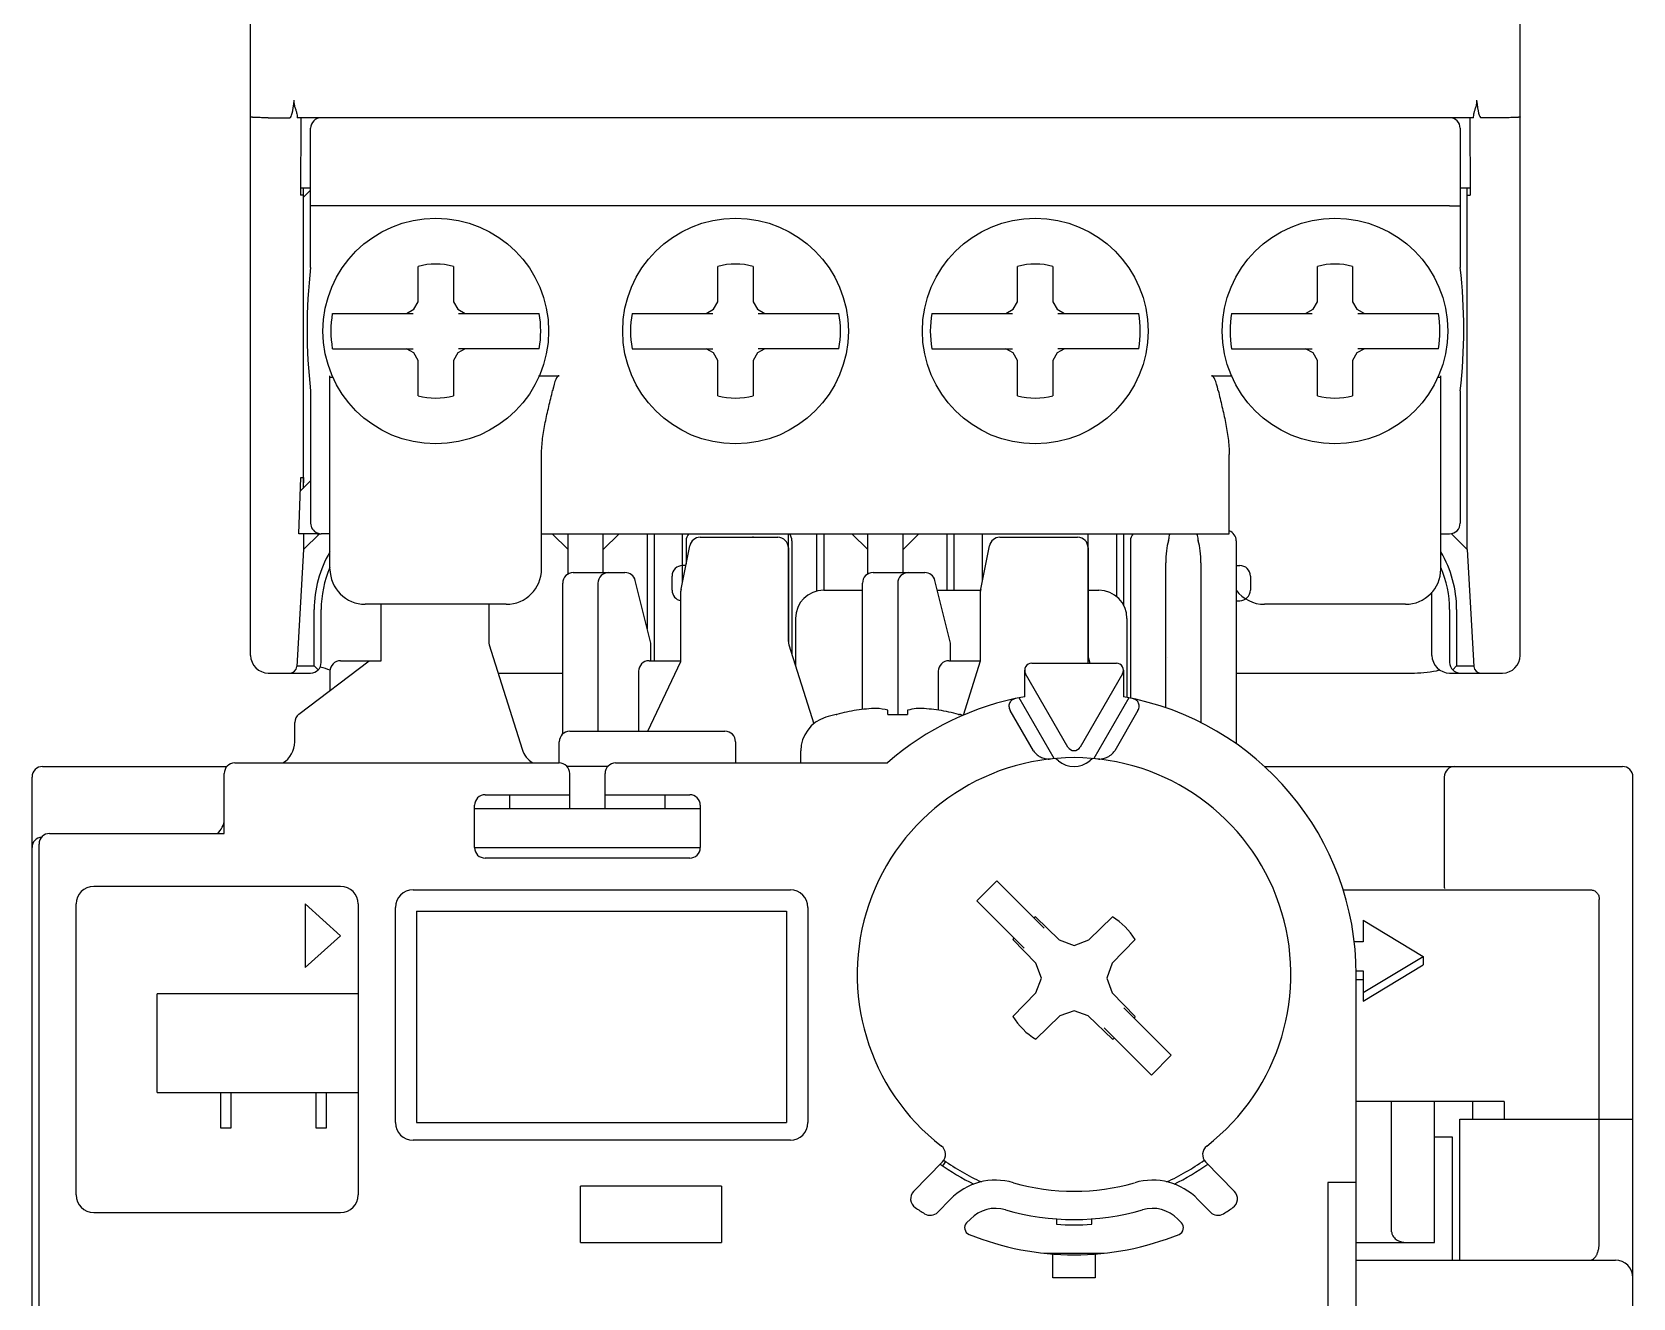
# Model space of a CAD drawing. Header units: millimetres. Extents: x 0 to 19177, y 0 to 12100.
# Drawn here: x 17009.29 to 17054.69, y 10593.65 to 10629.56 of the extents above; entities that cross this region are included whole.
import ezdxf

# ---------------------------------------------------------------- set-up
doc = ezdxf.new("R2010")
doc.units = ezdxf.units.MM
doc.header["$MEASUREMENT"] = 0

msp = doc.modelspace()

# ---------------------------------------------------------------- linework, layer by layer
at = {"color": 7, "linetype": 'Continuous'}
for p, q in [((17015.492, 10611.875), (17015.492, 10677.875)), ((17051.492, 10611.875), (17051.492, 10673.772)), ((17015.992, 10627.125), (17016.603, 10627.125)), ((17050.164, 10627.125), (17016.821, 10627.125)), ((17016.92, 10627.125), (17016.909, 10624.925)), ((17017.192, 10622.875), (17017.192, 10626.825)), ((17049.792, 10626.825), (17049.792, 10622.875)), ((17050.064, 10627.125), (17050.075, 10624.925)), ((17050.992, 10627.125), (17050.381, 10627.125)), ((17017.192, 10625.125), (17016.91, 10625.125)), ((17016.992, 10616.625), (17016.992, 10625.125)), ((17017.192, 10625.075), (17016.992, 10624.875)), ((17050.074, 10625.125), (17049.792, 10625.125)), ((17049.992, 10614.875), (17049.992, 10625.125)), ((17016.992, 10624.925), (17016.909, 10624.925)), ((17049.492, 10624.625), (17017.492, 10624.625)), ((17049.992, 10624.925), (17050.075, 10624.925)), ((17020.242, 10621.908), (17020.242, 10622.908)), ((17021.242, 10622.908), (17021.242, 10621.908)), ((17028.742, 10621.908), (17028.742, 10622.908)), ((17029.742, 10622.908), (17029.742, 10621.908)), ((17037.242, 10621.908), (17037.242, 10622.908)), ((17038.242, 10622.908), (17038.242, 10621.908)), ((17045.742, 10621.908), (17045.742, 10622.908)), ((17046.742, 10622.908), (17046.742, 10621.908)), ((17020.12, 10621.697), (17020.242, 10621.908)), ((17021.242, 10621.908), (17021.364, 10621.697)), ((17028.62, 10621.697), (17028.742, 10621.908)), ((17029.742, 10621.908), (17029.864, 10621.697)), ((17037.12, 10621.697), (17037.242, 10621.908)), ((17038.242, 10621.908), (17038.364, 10621.697)), ((17045.62, 10621.697), (17045.742, 10621.908)), ((17046.742, 10621.908), (17046.864, 10621.697)), ((17017.809, 10621.575), (17020.099, 10621.575)), ((17019.909, 10621.575), (17020.12, 10621.697)), ((17021.364, 10621.697), (17021.575, 10621.575)), ((17021.386, 10621.575), (17023.676, 10621.575)), ((17026.309, 10621.575), (17028.599, 10621.575)), ((17028.409, 10621.575), (17028.62, 10621.697)), ((17029.864, 10621.697), (17030.075, 10621.575)), ((17029.886, 10621.575), (17032.176, 10621.575)), ((17034.809, 10621.575), (17037.099, 10621.575)), ((17036.909, 10621.575), (17037.12, 10621.697)), ((17038.364, 10621.697), (17038.575, 10621.575)), ((17038.386, 10621.575), (17040.676, 10621.575)), ((17043.309, 10621.575), (17045.599, 10621.575)), ((17045.409, 10621.575), (17045.62, 10621.697)), ((17046.864, 10621.697), (17047.075, 10621.575)), ((17046.886, 10621.575), (17049.176, 10621.575)), ((17017.809, 10620.575), (17020.099, 10620.575)), ((17020.12, 10620.453), (17019.909, 10620.575)), ((17020.242, 10620.242), (17020.12, 10620.453)), ((17021.364, 10620.453), (17021.242, 10620.242)), ((17021.575, 10620.575), (17021.364, 10620.453)), ((17023.676, 10620.575), (17021.386, 10620.575)), ((17026.309, 10620.575), (17028.599, 10620.575)), ((17028.62, 10620.453), (17028.409, 10620.575)), ((17028.742, 10620.242), (17028.62, 10620.453)), ((17029.864, 10620.453), (17029.742, 10620.242)), ((17030.075, 10620.575), (17029.864, 10620.453)), ((17032.176, 10620.575), (17029.886, 10620.575)), ((17034.809, 10620.575), (17037.099, 10620.575)), ((17037.12, 10620.453), (17036.909, 10620.575)), ((17037.242, 10620.242), (17037.12, 10620.453)), ((17038.364, 10620.453), (17038.242, 10620.242)), ((17038.575, 10620.575), (17038.364, 10620.453)), ((17040.676, 10620.575), (17038.386, 10620.575)), ((17043.309, 10620.575), (17045.599, 10620.575)), ((17045.62, 10620.453), (17045.409, 10620.575)), ((17045.742, 10620.242), (17045.62, 10620.453)), ((17046.864, 10620.453), (17046.742, 10620.242)), ((17047.075, 10620.575), (17046.864, 10620.453)), ((17049.176, 10620.575), (17046.886, 10620.575)), ((17020.242, 10619.242), (17020.242, 10620.242)), ((17021.242, 10620.242), (17021.242, 10619.242)), ((17028.742, 10619.242), (17028.742, 10620.242)), ((17029.742, 10620.242), (17029.742, 10619.242)), ((17037.242, 10619.242), (17037.242, 10620.242)), ((17038.242, 10620.242), (17038.242, 10619.242)), ((17045.742, 10619.242), (17045.742, 10620.242)), ((17046.742, 10620.242), (17046.742, 10619.242)), ((17017.742, 10614.325), (17017.742, 10619.808)), ((17017.826, 10619.758), (17017.742, 10619.758)), ((17023.659, 10619.808), (17024.242, 10619.808)), ((17042.742, 10619.808), (17043.326, 10619.808)), ((17049.242, 10619.758), (17049.159, 10619.758)), ((17049.242, 10614.325), (17049.242, 10619.808)), ((17017.192, 10619.375), (17017.192, 10615.625)), ((17049.792, 10619.375), (17049.792, 10615.625)), ((17023.742, 10614.325), (17023.742, 10617.571)), ((17043.242, 10615.325), (17043.242, 10617.571)), ((17016.863, 10615.325), (17016.92, 10616.925)), ((17017.192, 10616.825), (17016.907, 10616.539)), ((17016.92, 10616.925), (17016.992, 10616.925)), ((17016.992, 10616.925), (17016.98, 10616.613)), ((17017.38, 10615.325), (17016.863, 10615.325)), ((17016.992, 10615.325), (17016.992, 10614.875)), ((17016.992, 10614.875), (17017.442, 10615.325)), ((17017.742, 10615.325), (17017.492, 10615.325)), ((17023.742, 10615.325), (17043.242, 10615.325)), ((17024.042, 10615.325), (17024.492, 10614.875)), ((17024.492, 10614.185), (17024.492, 10615.325)), ((17025.492, 10614.225), (17025.492, 10615.325)), ((17025.492, 10614.875), (17025.942, 10615.325)), ((17026.742, 10612.625), (17026.742, 10615.325)), ((17026.942, 10611.725), (17026.942, 10615.325)), ((17027.698, 10613.754), (17027.944, 10614.984)), ((17027.742, 10613.975), (17027.742, 10615.325)), ((17027.842, 10615.125), (17027.842, 10614.475)), ((17028.238, 10615.225), (17030.442, 10615.225)), ((17030.742, 10612.265), (17030.742, 10615.325)), ((17030.842, 10615.125), (17030.842, 10611.901)), ((17031.542, 10615.325), (17031.542, 10613.7)), ((17031.742, 10615.325), (17031.742, 10613.725)), ((17032.542, 10615.325), (17032.992, 10614.875)), ((17032.992, 10614.185), (17032.992, 10615.325)), ((17033.992, 10614.225), (17033.992, 10615.325)), ((17033.992, 10614.875), (17034.442, 10615.325)), ((17035.242, 10613.725), (17035.242, 10615.325)), ((17035.442, 10613.725), (17035.442, 10615.325)), ((17036.198, 10613.754), (17036.444, 10614.984)), ((17036.242, 10613.975), (17036.242, 10615.325)), ((17036.738, 10615.225), (17038.942, 10615.225)), ((17039.242, 10611.653), (17039.242, 10615.325)), ((17040.042, 10615.325), (17040.042, 10613.549)), ((17040.242, 10615.325), (17040.242, 10613.312)), ((17040.442, 10615.125), (17040.442, 10610.663)), ((17043.442, 10615.125), (17043.442, 10609.364)), ((17049.242, 10615.325), (17049.492, 10615.325)), ((17049.538, 10615.329), (17049.992, 10614.875)), ((17016.992, 10614.875), (17016.803, 10611.564)), ((17030.742, 10614.925), (17030.742, 10612.265)), ((17039.242, 10614.925), (17039.242, 10611.867)), ((17049.992, 10614.875), (17050.182, 10611.564)), ((17024.642, 10614.225), (17026.108, 10614.225)), ((17027.442, 10613.725), (17027.442, 10614.125)), ((17027.832, 10614.425), (17027.742, 10614.425)), ((17033.142, 10614.225), (17034.608, 10614.225)), ((17041.442, 10610.386), (17041.442, 10614.505)), ((17042.442, 10614.505), (17042.442, 10609.964)), ((17043.442, 10614.425), (17043.542, 10614.425)), ((17043.842, 10614.125), (17043.842, 10613.725)), ((17024.342, 10609.648), (17024.342, 10613.925)), ((17025.342, 10613.925), (17025.342, 10609.725)), ((17026.842, 10612.225), (17026.399, 10613.998)), ((17027.692, 10611.701), (17027.692, 10613.695)), ((17031.742, 10613.725), (17032.842, 10613.725)), ((17032.842, 10610.343), (17032.842, 10613.925)), ((17033.842, 10613.925), (17033.842, 10610.203)), ((17035.342, 10612.225), (17034.899, 10613.998)), ((17034.967, 10613.725), (17036.194, 10613.725)), ((17036.192, 10611.725), (17036.192, 10613.695)), ((17039.242, 10613.725), (17039.542, 10613.725)), ((17048.992, 10611.875), (17048.992, 10613.667)), ((17017.292, 10611.575), (17017.292, 10613.175)), ((17017.492, 10611.675), (17017.492, 10613.175)), ((17022.742, 10613.325), (17018.742, 10613.325)), ((17019.192, 10611.725), (17019.192, 10613.325)), ((17022.242, 10613.325), (17022.242, 10612.265)), ((17043.442, 10613.425), (17043.542, 10613.425)), ((17048.242, 10613.325), (17044.242, 10613.325)), ((17049.492, 10613.175), (17049.492, 10611.675)), ((17049.692, 10613.175), (17049.692, 10611.575)), ((17030.942, 10612.925), (17030.942, 10611.584)), ((17040.342, 10612.925), (17040.342, 10610.683)), ((17022.256, 10612.175), (17023.188, 10609.215)), ((17026.842, 10611.725), (17026.842, 10612.225)), ((17030.756, 10612.175), (17031.461, 10609.937)), ((17035.342, 10611.725), (17035.342, 10612.225)), ((17015.992, 10611.375), (17017.192, 10611.375)), ((17016.804, 10611.575), (17017.292, 10611.575)), ((17016.861, 10610.212), (17018.852, 10611.725)), ((17017.292, 10611.575), (17017.404, 10611.463)), ((17017.742, 10611.425), (17017.742, 10610.882)), ((17018.042, 10611.725), (17019.192, 10611.725)), ((17022.508, 10611.375), (17024.342, 10611.375)), ((17026.492, 10611.425), (17026.492, 10609.725)), ((17026.752, 10609.725), (17027.692, 10611.701)), ((17026.792, 10611.725), (17027.692, 10611.725)), ((17034.992, 10611.425), (17034.992, 10610.324)), ((17035.292, 10611.725), (17036.192, 10611.725)), ((17035.706, 10610.179), (17036.192, 10611.725)), ((17037.442, 10610.701), (17037.442, 10611.453)), ((17037.442, 10611.375), (17037.458, 10611.375)), ((17038.669, 10609.275), (17037.469, 10611.353)), ((17037.642, 10611.653), (17040.042, 10611.653)), ((17040.216, 10611.353), (17039.016, 10609.275)), ((17039.251, 10611.794), (17039.286, 10611.653)), ((17040.226, 10611.375), (17040.242, 10611.375)), ((17040.242, 10611.453), (17040.242, 10610.701)), ((17043.442, 10611.375), (17048.492, 10611.375)), ((17049.492, 10611.375), (17050.992, 10611.375)), ((17049.692, 10611.575), (17049.58, 10611.463)), ((17049.692, 10611.575), (17050.181, 10611.575)), ((17038.28, 10608.949), (17037.285, 10610.672)), ((17040.399, 10610.672), (17039.405, 10608.949)), ((17032.092, 10610.203), (17032.115, 10610.203)), ((17033.562, 10610.203), (17033.562, 10610.321)), ((17033.562, 10610.203), (17034.122, 10610.203)), ((17034.122, 10610.321), (17034.122, 10610.203)), ((17035.57, 10610.203), (17035.592, 10610.203)), ((17037.69, 10609.171), (17037.033, 10610.309)), ((17040.652, 10610.309), (17039.995, 10609.171)), ((17016.742, 10609.425), (17016.742, 10609.973)), ((17024.542, 10609.725), (17028.942, 10609.725)), ((17024.242, 10608.825), (17024.242, 10609.425)), ((17029.242, 10609.425), (17029.242, 10608.825)), ((17031.092, 10608.825), (17031.092, 10609.164)), ((17009.592, 10608.725), (17014.82, 10608.725)), ((17015.042, 10608.825), (17024.242, 10608.825)), ((17025.619, 10608.725), (17024.465, 10608.725)), ((17025.842, 10608.825), (17033.551, 10608.825)), ((17038.399, 10608.884), (17038.316, 10608.951)), ((17039.369, 10608.951), (17039.286, 10608.884)), ((17044.238, 10608.725), (17054.392, 10608.725)), ((17009.292, 10571.525), (17009.292, 10608.425)), ((17014.742, 10606.825), (17014.742, 10608.525)), ((17024.542, 10607.522), (17024.542, 10608.525)), ((17025.542, 10607.522), (17025.542, 10608.525)), ((17049.342, 10608.425), (17049.342, 10605.301)), ((17054.692, 10585.163), (17054.692, 10608.425)), ((17022.142, 10607.925), (17024.542, 10607.925)), ((17022.842, 10607.522), (17022.842, 10607.925)), ((17025.542, 10607.925), (17027.942, 10607.925)), ((17027.242, 10607.925), (17027.242, 10607.522)), ((17021.842, 10606.425), (17021.842, 10607.625)), ((17028.242, 10607.522), (17021.842, 10607.522)), ((17028.242, 10607.625), (17028.242, 10606.425)), ((17009.792, 10606.825), (17014.742, 10606.825)), ((17009.492, 10583.625), (17009.492, 10606.525)), ((17021.842, 10606.425), (17028.242, 10606.425)), ((17027.942, 10606.125), (17022.142, 10606.125)), ((17036.65, 10605.483), (17036.085, 10604.917)), ((17037.992, 10604.141), (17036.65, 10605.483)), ((17018.042, 10605.325), (17011.042, 10605.325)), ((17020.097, 10605.225), (17030.797, 10605.225)), ((17046.47, 10605.225), (17053.486, 10605.225)), ((17010.542, 10596.575), (17010.542, 10604.825)), ((17017.042, 10604.825), (17017.042, 10603.025)), ((17018.042, 10603.925), (17017.042, 10604.825)), ((17018.542, 10604.825), (17018.542, 10596.575)), ((17019.597, 10598.625), (17019.597, 10604.725)), ((17020.192, 10604.625), (17020.192, 10598.625)), ((17020.192, 10604.625), (17030.692, 10604.625)), ((17030.692, 10604.625), (17030.692, 10598.625)), ((17031.297, 10604.725), (17031.297, 10598.625)), ((17036.085, 10604.917), (17037.427, 10603.575)), ((17053.736, 10595.225), (17053.736, 10604.955)), ((17037.748, 10604.458), (17038.422, 10603.804)), ((17039.262, 10603.804), (17039.937, 10604.458)), ((17047.042, 10604.369), (17047.042, 10603.752)), ((17047.042, 10604.369), (17048.742, 10603.34)), ((17017.042, 10603.025), (17018.042, 10603.925)), ((17037.763, 10603.145), (17037.109, 10603.819)), ((17038.422, 10603.804), (17038.842, 10603.65)), ((17038.842, 10603.65), (17039.262, 10603.804)), ((17040.576, 10603.819), (17039.922, 10603.145)), ((17047.042, 10603.752), (17046.784, 10603.752)), ((17047.042, 10602.311), (17048.742, 10603.34)), ((17048.742, 10603.34), (17048.742, 10603.097)), ((17037.917, 10602.725), (17037.763, 10603.145)), ((17037.763, 10602.305), (17037.917, 10602.725)), ((17039.922, 10603.145), (17039.768, 10602.725)), ((17039.768, 10602.725), (17039.922, 10602.305)), ((17046.839, 10602.928), (17047.042, 10602.928)), ((17046.842, 10592.925), (17046.842, 10602.825)), ((17047.042, 10602.068), (17048.742, 10603.097)), ((17047.042, 10602.928), (17047.042, 10602.068)), ((17012.842, 10599.475), (17012.842, 10602.275)), ((17018.542, 10602.275), (17012.842, 10602.275)), ((17037.109, 10601.631), (17037.763, 10602.305)), ((17039.922, 10602.305), (17040.576, 10601.631)), ((17046.842, 10602.686), (17047.042, 10602.686)), ((17041.6, 10600.533), (17040.258, 10601.875)), ((17038.442, 10601.653), (17037.756, 10600.987)), ((17038.842, 10601.799), (17038.442, 10601.653)), ((17039.242, 10601.653), (17038.842, 10601.799)), ((17039.929, 10600.987), (17039.242, 10601.653)), ((17039.692, 10601.309), (17041.034, 10599.967)), ((17041.6, 10600.533), (17041.034, 10599.967)), ((17012.842, 10599.475), (17018.542, 10599.475)), ((17014.642, 10599.475), (17014.642, 10598.475)), ((17014.942, 10598.475), (17014.942, 10599.475)), ((17017.342, 10599.475), (17017.342, 10598.475)), ((17017.642, 10598.475), (17017.642, 10599.475)), ((17051.038, 10599.225), (17046.842, 10599.225)), ((17047.849, 10595.525), (17047.849, 10599.225)), ((17049.065, 10595.225), (17049.065, 10599.225)), ((17050.14, 10599.225), (17050.14, 10598.725)), ((17051.038, 10599.225), (17051.038, 10598.725)), ((17049.778, 10594.725), (17049.778, 10598.725)), ((17049.778, 10598.725), (17054.692, 10598.725)), ((17014.642, 10598.475), (17014.942, 10598.475)), ((17017.342, 10598.475), (17017.642, 10598.475)), ((17020.192, 10598.625), (17030.692, 10598.625)), ((17049.065, 10598.225), (17049.562, 10598.225)), ((17049.562, 10598.225), (17049.562, 10594.725)), ((17030.797, 10598.125), (17020.097, 10598.125)), ((17035.112, 10597.513), (17034.292, 10596.671)), ((17035.203, 10597.527), (17035.114, 10597.4)), ((17043.393, 10596.671), (17042.573, 10597.513)), ((17024.842, 10595.225), (17024.842, 10596.825)), ((17028.842, 10596.825), (17024.842, 10596.825)), ((17028.842, 10596.825), (17028.842, 10595.225)), ((17046.042, 10596.925), (17046.042, 10592.925)), ((17046.842, 10596.925), (17046.042, 10596.925)), ((17034.978, 10596.085), (17035.33, 10596.447)), ((17042.354, 10596.447), (17042.707, 10596.085)), ((17011.042, 10596.075), (17018.042, 10596.075)), ((17035.904, 10595.889), (17035.796, 10595.779)), ((17038.342, 10595.893), (17038.342, 10595.743)), ((17039.342, 10595.743), (17039.342, 10595.893)), ((17041.889, 10595.779), (17041.781, 10595.889)), ((17024.842, 10595.225), (17028.842, 10595.225)), ((17046.842, 10595.225), (17049.065, 10595.225)), ((17037.986, 10594.925), (17039.698, 10594.925)), ((17038.242, 10594.225), (17038.242, 10594.898)), ((17039.442, 10594.898), (17039.442, 10594.225)), ((17046.842, 10594.725), (17054.192, 10594.725)), ((17039.442, 10594.225), (17038.242, 10594.225))]:
    msp.add_line(p, q, dxfattribs=at)
for centre in [(17020.742, 10621.075), (17029.242, 10621.075), (17037.742, 10621.075), (17046.242, 10621.075)]:
    msp.add_circle(centre, 3.2, dxfattribs=at)
for centre, radius, start, end in [((17017.492, 10626.825), 0.3, 90, 180), ((17049.492, 10626.825), 0.3, 0, 90), ((17032.455, 10621.125), 15.363, 173.459, 186.5415), ((17020.742, 10621.075), 1.9, 74.7425, 105.2575), ((17029.242, 10621.075), 1.9, 74.7425, 105.2575), ((17037.742, 10621.075), 1.9, 74.7425, 105.2575), ((17046.242, 10621.075), 1.9, 74.7425, 105.2575), ((17034.53, 10621.125), 15.363, 353.4585, 6.541), ((17020.742, 10621.075), 2.976, 170.3274, 189.6726), ((17020.742, 10621.075), 2.976, 350.3274, 9.6726), ((17029.242, 10621.075), 2.976, 170.3274, 189.6726), ((17029.242, 10621.075), 2.976, 350.3274, 9.6726), ((17037.742, 10621.075), 2.976, 170.3274, 189.6726), ((17037.742, 10621.075), 2.976, 350.3274, 9.6726), ((17046.242, 10621.075), 2.976, 170.3274, 189.6726), ((17046.242, 10621.075), 2.976, 350.3274, 9.6726), ((17020.742, 10621.075), 1.9, 254.7425, 285.2575), ((17029.242, 10621.075), 1.9, 254.7425, 285.2575), ((17037.742, 10621.075), 1.9, 254.7425, 285.2575), ((17046.242, 10621.075), 1.9, 254.7425, 285.2575), ((17017.492, 10615.625), 0.3, 180, 247.9684), ((17049.492, 10615.625), 0.3, 270, 0), ((17017.484, 10615.605), 0.278, 247.9186, 271.6394), ((17028.142, 10615.125), 0.3, 138.1897, 180), ((17028.238, 10614.925), 0.3, 90, 168.6901), ((17029.203, 10615.144), 0.549, 8.5182, 10.4088), ((17030.442, 10614.925), 0.3, 0, 90), ((17030.542, 10615.125), 0.3, 0, 41.8103), ((17036.738, 10614.925), 0.3, 90, 168.6901), ((17038.942, 10614.925), 0.3, 0, 90), ((17040.742, 10615.125), 0.3, 138.1897, 180), ((17043.142, 10615.125), 0.3, 0, 70.5288), ((17020.492, 10613.175), 3.2, 149.3085, 180), ((17046.492, 10613.175), 3.2, 0, 30.6915), ((17020.492, 10613.175), 3, 156.5346, 180), ((17018.742, 10614.325), 1, 180, 270), ((17022.742, 10614.325), 1, 270, 0), ((17024.642, 10613.925), 0.3, 90, 180), ((17025.642, 10613.925), 0.3, 90, 180), ((17026.108, 10613.925), 0.3, 14.0362, 90), ((17027.742, 10614.125), 0.3, 90, 180), ((17033.142, 10613.925), 0.3, 90, 180), ((17034.142, 10613.925), 0.3, 90, 180), ((17034.608, 10613.925), 0.3, 14.0362, 90), ((17043.542, 10614.125), 0.3, 0, 90), ((17048.242, 10614.325), 1, 270, 0), ((17046.492, 10613.175), 3, 0, 23.4654), ((17027.742, 10613.725), 0.3, 180, 260.3917), ((17027.992, 10613.695), 0.3, 168.6901, 180), ((17031.742, 10612.925), 0.8, 90, 180), ((17036.492, 10613.695), 0.3, 168.6901, 180), ((17039.542, 10612.925), 0.8, 0, 90), ((17044.242, 10614.325), 1, 216.8699, 270), ((17043.542, 10613.725), 0.3, 270, 0), ((17022.542, 10612.265), 0.3, 180, 197.4748), ((17031.042, 10612.265), 0.3, 180, 197.4748), ((17015.992, 10611.875), 0.5, 180, 270), ((17039.542, 10611.867), 0.3, 180, 194.0363), ((17041.683, 10611.815), 0.19, 179.9727, 181.0432), ((17049.492, 10611.875), 0.5, 180, 270), ((17050.992, 10611.875), 0.5, 270, 0), ((17016.603, 10611.575), 0.2, 270, 356.7295), ((17017.192, 10611.675), 0.3, 270, 0), ((17018.492, 10614.375), 3, 250.0221, 255.5877), ((17018.042, 10611.425), 0.3, 90, 180), ((17026.792, 10611.425), 0.3, 90, 180), ((17035.292, 10611.425), 0.3, 90, 180), ((17037.642, 10611.453), 0.2, 90, 210), ((17040.042, 10611.453), 0.2, 330, 90), ((17048.492, 10614.375), 3, 270, 283.8373), ((17049.792, 10611.675), 0.3, 180, 270), ((17050.381, 10611.575), 0.2, 183.2705, 270), ((17038.842, 10602.825), 8, 100.0787, 131.4096), ((17038.842, 10602.825), 8, 0, 79.9213), ((17017.042, 10609.973), 0.3, 127.2348, 180), ((17032.092, 10609.164), 1, 106.9578, 180), ((17033.842, 10603.425), 7, 104.4775, 106.9578), ((17033.842, 10603.425), 6.994, 99.6084, 104.2987), ((17033.43, 10605.149), 5.227, 92.1087, 98.304), ((17033.121, 10608.577), 1.799, 75.7888, 86.2741), ((17034.254, 10605.142), 5.234, 81.6998, 87.8875), ((17033.842, 10603.425), 6.994, 75.7013, 80.3916), ((17033.842, 10603.425), 7, 74.6476, 75.5225), ((17024.542, 10609.425), 0.3, 90, 180), ((17028.942, 10609.425), 0.3, 0, 90), ((17016.042, 10609.425), 0.7, 300.8299, 0), ((17023.856, 10609.425), 0.7, 197.4748, 239.136), ((17038.842, 10609.375), 0.2, 210, 330), ((17009.592, 10608.425), 0.3, 90, 180), ((17015.042, 10608.525), 0.3, 90, 180), ((17024.242, 10608.525), 0.3, 0, 90), ((17025.842, 10608.525), 0.3, 90, 180), ((17038.842, 10602.825), 6.15, 307.7132, 232.2868), ((17038.842, 10609.425), 0.7, 230.6646, 309.3354), ((17049.642, 10608.425), 0.3, 90, 180), ((17054.392, 10608.425), 0.3, 0, 90), ((17022.142, 10607.625), 0.3, 90, 180), ((17027.942, 10607.625), 0.3, 0, 90), ((17009.792, 10606.525), 0.3, 90, 180), ((17014.242, 10607.225), 0.5, 306.808, 0), ((17009.592, 10606.425), 0.3, 94.5911, 180), ((17022.142, 10606.425), 0.3, 180, 270), ((17027.942, 10606.425), 0.3, 270, 0), ((17011.042, 10604.825), 0.5, 90, 180), ((17018.042, 10604.825), 0.5, 0, 90), ((17020.097, 10604.725), 0.5, 90, 180), ((17030.797, 10604.725), 0.5, 0, 90), ((17038.842, 10602.725), 2.05, 122.2602, 123.7482), ((17038.842, 10602.725), 2.05, 32.2602, 57.7398), ((17038.842, 10602.725), 2.05, 146.2518, 147.7398), ((17038.842, 10602.725), 2.05, 212.2602, 237.9895), ((17038.842, 10602.725), 2.05, 326.2518, 327.7398), ((17038.842, 10602.725), 2.05, 302.0105, 303.7482), ((17020.097, 10598.625), 0.5, 180, 270), ((17030.797, 10598.625), 0.5, 270, 0), ((17034.897, 10597.722), 0.3, 315.7744, 52.2868), ((17042.788, 10597.722), 0.3, 127.7132, 224.2256), ((17038.842, 10602.725), 6.5, 234.2838, 244.0889), ((17038.842, 10602.725), 6.35, 234.4243, 245.58), ((17038.842, 10602.725), 6.35, 294.42, 305.5757), ((17038.842, 10602.725), 6.5, 295.9105, 305.7163), ((17036.62, 10595.192), 1.8, 73.7683, 135.7744), ((17038.842, 10602.825), 6.15, 253.7683, 286.2317), ((17041.065, 10595.192), 1.8, 44.2256, 106.2317), ((17011.042, 10596.575), 0.5, 180, 270), ((17018.042, 10596.575), 0.5, 270, 0), ((17034.507, 10596.462), 0.3, 135.7744, 235.7325), ((17043.178, 10596.462), 0.3, 304.2675, 44.2256), ((17038.842, 10602.825), 8, 235.7325, 238.0075), ((17034.763, 10596.294), 0.3, 238.0075, 315.7744), ((17036.62, 10595.192), 1, 73.7683, 135.7744), ((17038.842, 10602.825), 6.95, 253.7683, 286.2317), ((17041.065, 10595.192), 1, 44.2256, 106.2317), ((17042.922, 10596.294), 0.3, 224.2256, 301.9925), ((17038.842, 10602.825), 8, 301.9925, 304.2675), ((17035.939, 10595.639), 0.2, 135.7744, 248.0006), ((17038.842, 10602.825), 7.95, 248.0006, 291.9994), ((17038.842, 10602.825), 7.1, 265.9617, 274.0383), ((17041.745, 10595.639), 0.2, 291.9994, 44.2256), ((17054.192, 10594.225), 0.5, 0, 90)]:
    msp.add_arc(centre, radius, start, end, dxfattribs=at)
for centre, major_axis, ratio, start_param, end_param in [((17016.603, 10629.42), (0, 2.295), 0.087156, -3.141593, -2.468842), ((17016.823, 10627.625), (0.002, 0.5), 0.056924, -3.838117, -3.141308), ((17050.161, 10627.625), (-0.002, 0.5), 0.056924, -3.141877, -2.445069), ((17050.381, 10629.42), (0, -2.295), 0.087156, -0.672751, 0), ((17024.242, 10614.071), (0, 5.737), 0.087156, 0, 0.386947), ((17042.742, 10614.071), (0, 5.737), 0.087156, -0.386947, 0), ((17017.38, 10617.325), (2.8, 0), 0.714286, -1.570796, -1.530594), ((17041.742, 10614.505), (0, 0.92), 0.325991, 0.831174, 1.570796), ((17042.142, 10614.505), (0, 0.92), 0.325991, -1.570796, -0.831174)]:
    msp.add_ellipse(centre, major_axis=major_axis, ratio=ratio, start_param=start_param, end_param=end_param, dxfattribs=at)
for points, knots in [([(17016.803, 10627.241), (17016.802, 10627.254), (17016.798, 10627.281), (17016.782, 10627.338), (17016.761, 10627.398), (17016.742, 10627.463), (17016.73, 10627.515), (17016.724, 10627.57), (17016.726, 10627.607), (17016.728, 10627.625)], [0, 0, 0, 0, 0.097243, 0.206197, 0.450835, 0.582757, 0.719152, 0.858725, 1, 1, 1, 1]), ([(17050.257, 10627.625), (17050.259, 10627.607), (17050.26, 10627.57), (17050.254, 10627.515), (17050.243, 10627.463), (17050.223, 10627.398), (17050.202, 10627.338), (17050.187, 10627.281), (17050.182, 10627.254), (17050.182, 10627.241)], [0, 0, 0, 0, 0.141275, 0.280848, 0.417243, 0.549165, 0.793803, 0.902757, 1, 1, 1, 1]), ([(17015.992, 10627.125), (17015.96, 10627.125), (17015.896, 10627.125), (17015.803, 10627.126), (17015.718, 10627.128), (17015.653, 10627.131), (17015.607, 10627.133), (17015.578, 10627.135), (17015.553, 10627.136), (17015.532, 10627.138), (17015.515, 10627.14), (17015.503, 10627.142), (17015.496, 10627.144), (17015.493, 10627.145), (17015.492, 10627.146), (17015.492, 10627.147)], [0, 0, 0, 0, 0.194465, 0.381445, 0.553767, 0.704827, 0.770543, 0.828861, 0.879231, 0.921183, 0.95434, 0.978434, 0.993376, 0.997553, 1, 1, 1, 1]), ([(17051.492, 10627.147), (17051.492, 10627.146), (17051.492, 10627.145), (17051.488, 10627.144), (17051.481, 10627.142), (17051.469, 10627.14), (17051.453, 10627.138), (17051.432, 10627.136), (17051.407, 10627.135), (17051.378, 10627.133), (17051.332, 10627.131), (17051.267, 10627.128), (17051.181, 10627.126), (17051.089, 10627.125), (17051.025, 10627.125), (17050.992, 10627.125)], [0, 0, 0, 0, 0.002447, 0.006624, 0.021566, 0.04566, 0.078817, 0.120769, 0.171139, 0.229457, 0.295173, 0.446233, 0.618555, 0.805535, 1, 1, 1, 1]), ([(17017.492, 10624.625), (17017.473, 10624.625), (17017.434, 10624.625), (17017.379, 10624.625), (17017.335, 10624.625), (17017.302, 10624.626), (17017.281, 10624.626), (17017.261, 10624.626), (17017.244, 10624.626), (17017.229, 10624.626), (17017.218, 10624.627), (17017.21, 10624.627), (17017.205, 10624.627), (17017.202, 10624.627), (17017.198, 10624.627), (17017.196, 10624.627), (17017.194, 10624.627), (17017.193, 10624.628), (17017.192, 10624.628), (17017.192, 10624.628)], [0, 0, 0, 0, 0.195342, 0.383101, 0.556044, 0.634844, 0.707507, 0.773336, 0.831705, 0.882061, 0.923926, 0.94155, 0.956909, 0.969969, 0.9807, 0.989079, 0.995084, 0.998713, 1, 1, 1, 1]), ([(17049.492, 10624.625), (17049.512, 10624.625), (17049.55, 10624.625), (17049.606, 10624.625), (17049.65, 10624.625), (17049.682, 10624.626), (17049.704, 10624.626), (17049.724, 10624.626), (17049.741, 10624.626), (17049.756, 10624.626), (17049.767, 10624.627), (17049.775, 10624.627), (17049.779, 10624.627), (17049.783, 10624.627), (17049.786, 10624.627), (17049.789, 10624.627), (17049.791, 10624.627), (17049.792, 10624.628), (17049.792, 10624.628), (17049.792, 10624.628)], [0, 0, 0, 0, 0.195342, 0.383101, 0.556044, 0.634844, 0.707507, 0.773336, 0.831705, 0.882061, 0.923926, 0.94155, 0.956909, 0.969969, 0.9807, 0.989079, 0.995084, 0.998713, 1, 1, 1, 1]), ([(17017.192, 10619.375), (17017.192, 10619.374), (17017.194, 10619.372), (17017.196, 10619.371), (17017.197, 10619.37)], [0, 0, 0, 0, 0.389095, 1, 1, 1, 1]), ([(17023.742, 10617.571), (17023.742, 10617.647), (17023.748, 10617.801), (17023.779, 10618.107), (17023.83, 10618.41), (17023.895, 10618.711), (17023.948, 10618.935), (17024.003, 10619.159), (17024.038, 10619.309), (17024.054, 10619.384)], [0, 0, 0, 0, 0.125006, 0.250017, 0.499988, 0.624993, 0.749992, 0.875, 1, 1, 1, 1]), ([(17042.931, 10619.384), (17042.947, 10619.309), (17042.982, 10619.159), (17043.037, 10618.935), (17043.09, 10618.711), (17043.154, 10618.41), (17043.206, 10618.107), (17043.236, 10617.801), (17043.242, 10617.647), (17043.242, 10617.571)], [0, 0, 0, 0, 0.125, 0.250008, 0.375007, 0.500012, 0.749983, 0.874994, 1, 1, 1, 1]), ([(17041.521, 10615.125), (17041.522, 10615.131), (17041.529, 10615.154), (17041.534, 10615.178), (17041.535, 10615.196)], [0, 0, 0, 0, 0.25225, 1, 1, 1, 1]), ([(17041.535, 10615.196), (17041.538, 10615.222), (17041.544, 10615.26), (17041.557, 10615.303), (17041.564, 10615.319), (17041.566, 10615.325)], [0, 0, 0, 0, 0.3003823, 0.4368546, 0.5067557, 0.5067557, 0.5067557, 0.5067557]), ([(17042.319, 10615.325), (17042.321, 10615.319), (17042.328, 10615.303), (17042.341, 10615.26), (17042.347, 10615.222), (17042.349, 10615.196)], [0.4932472, 0.4932472, 0.4932472, 0.4932472, 0.563145, 0.6996173, 1, 1, 1, 1]), ([(17042.349, 10615.196), (17042.35, 10615.19), (17042.353, 10615.166), (17042.359, 10615.142), (17042.364, 10615.125)], [0, 0, 0, 0, 0.246934, 1, 1, 1, 1]), ([(17037.182, 10610.651), (17037.15, 10610.644), (17037.103, 10610.626), (17037.051, 10610.585), (17037.02, 10610.544), (17036.999, 10610.493), (17036.992, 10610.434), (17037.003, 10610.37), (17037.021, 10610.329), (17037.033, 10610.309)], [0, 0, 0, 0, 0.220503, 0.331017, 0.44503, 0.566597, 0.699889, 0.845986, 1, 1, 1, 1]), ([(17040.652, 10610.309), (17040.663, 10610.329), (17040.682, 10610.37), (17040.693, 10610.434), (17040.686, 10610.493), (17040.665, 10610.544), (17040.633, 10610.585), (17040.582, 10610.626), (17040.535, 10610.644), (17040.503, 10610.651)], [0, 0, 0, 0, 0.154014, 0.300111, 0.433403, 0.55497, 0.668983, 0.779497, 1, 1, 1, 1]), ([(17034.447, 10610.372), (17034.42, 10610.371), (17034.311, 10610.361), (17034.202, 10610.341), (17034.122, 10610.321)], [0, 0, 0, 0, 0.248301, 1, 1, 1, 1]), ([(17037.69, 10609.171), (17037.716, 10609.126), (17037.787, 10609.05), (17037.914, 10608.976), (17038.043, 10608.938), (17038.13, 10608.934), (17038.171, 10608.938)], [0, 0, 0, 0, 0.281549, 0.5409, 0.779142, 1, 1, 1, 1]), ([(17039.514, 10608.938), (17039.555, 10608.934), (17039.642, 10608.938), (17039.771, 10608.976), (17039.898, 10609.05), (17039.969, 10609.126), (17039.995, 10609.171)], [0, 0, 0, 0, 0.220858, 0.4591, 0.718451, 1, 1, 1, 1]), ([(17049.342, 10605.301), (17049.342, 10605.294), (17049.343, 10605.281), (17049.346, 10605.267), (17049.348, 10605.262)], [0, 0, 0, 0, 0.536653, 1, 1, 1, 1]), ([(17053.486, 10605.225), (17053.503, 10605.225), (17053.537, 10605.222), (17053.587, 10605.207), (17053.633, 10605.182), (17053.671, 10605.147), (17053.701, 10605.104), (17053.729, 10605.041), (17053.736, 10604.989), (17053.736, 10604.955)], [0, 0, 0, 0, 0.125118, 0.250193, 0.375245, 0.5003, 0.625377, 0.750486, 1, 1, 1, 1]), ([(17047.849, 10595.525), (17047.849, 10595.511), (17047.851, 10595.484), (17047.866, 10595.434), (17047.899, 10595.379), (17047.95, 10595.327), (17048.008, 10595.288), (17048.069, 10595.259), (17048.152, 10595.233), (17048.217, 10595.225), (17048.26, 10595.225)], [0, 0, 0, 0, 0.07264, 0.144005, 0.280358, 0.409423, 0.533176, 0.653205, 0.770592, 1, 1, 1, 1]), ([(17053.469, 10594.725), (17053.486, 10594.725), (17053.522, 10594.731), (17053.572, 10594.758), (17053.618, 10594.802), (17053.658, 10594.862), (17053.691, 10594.937), (17053.717, 10595.025), (17053.732, 10595.122), (17053.736, 10595.19), (17053.736, 10595.225)], [0, 0, 0, 0, 0.083026, 0.171844, 0.272249, 0.388059, 0.520822, 0.669688, 0.831298, 1, 1, 1, 1])]:
    msp.add_open_spline(points, degree=3, knots=knots, dxfattribs=at)

doc.saveas('drawing.dxf')
